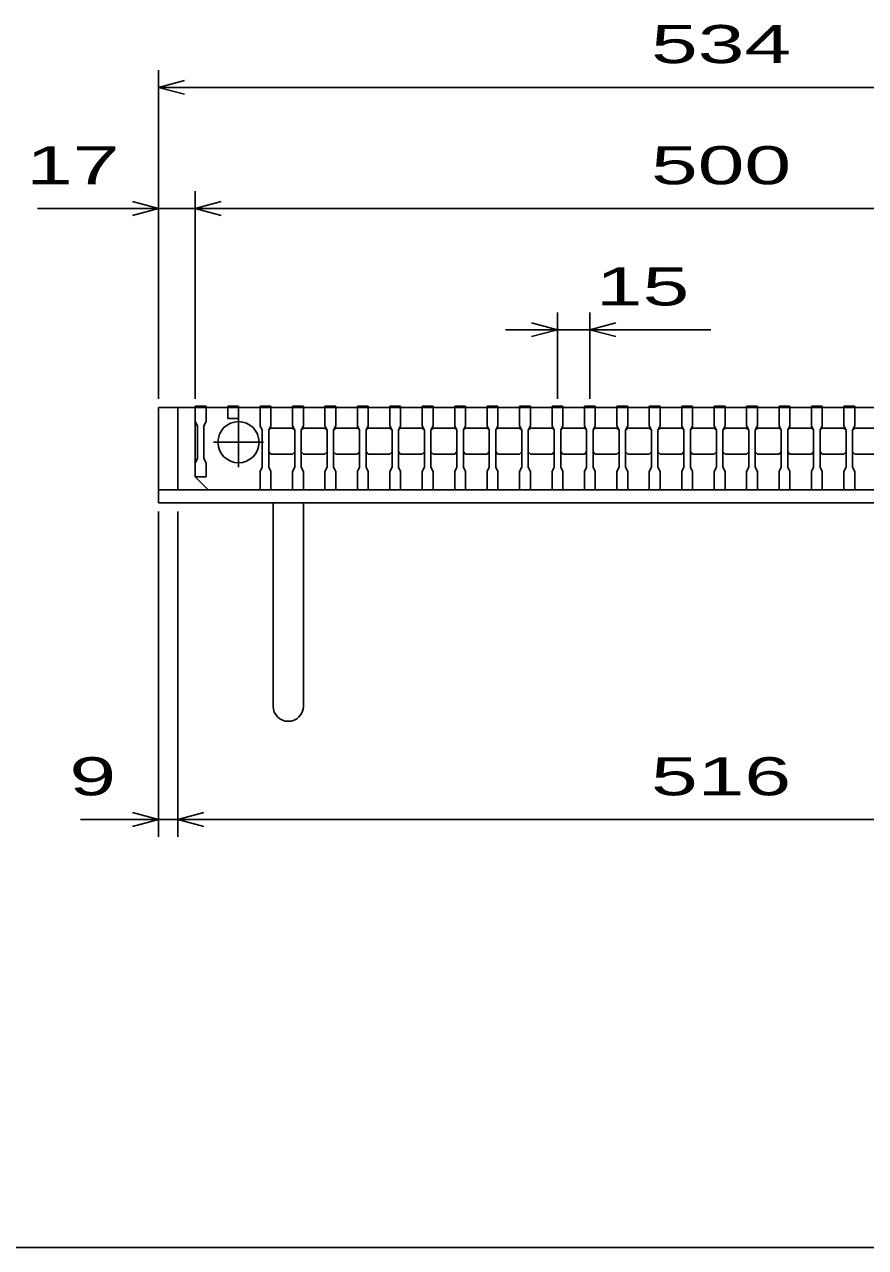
# Model space of a CAD drawing. Units: millimetres, scale not verified. Extents: x -1456 to 1389, y -1026 to 839.
# Drawn here: x -1062 to -673, y -921 to -356 of the extents above; entities that cross this region are included whole.
import ezdxf
from ezdxf.enums import TextEntityAlignment as Align

# ---------------------------------------------------------------- set-up
doc = ezdxf.new("R2010")
doc.units = ezdxf.units.MM
doc.header["$LTSCALE"] = 8
for name, color, linetype, lineweight in [('0_2', 150, 'Continuous', 25), ('16', 3, 'Continuous', 25), ('19', 6, 'Continuous', 25), ('22', 4, 'Continuous', 25)]:
    doc.layers.add(name, color=color, linetype=linetype, lineweight=lineweight)
doc.styles.add('ベクトル', font='')
doc.styles.get('ベクトル').set_extended_font_data('ベクトル')

msp = doc.modelspace()

# ---------------------------------------------------------------- linework, layer by layer
at = {"layer": '0_2'}
msp.add_line((1388.8, -921.2), (-1379.2, -921.2), dxfattribs=at)
at = {"layer": '16'}
for p, q in [((-983, -533), (-983, -532.3)), ((-983, -532.3), (-978, -532.3)), ((-983, -533), (-983, -539.5)), ((-978, -533), (-983, -533)), ((-983, -533), (-983, -565)), ((-983, -533), (-483, -533)), ((-979, -533), (-954, -533)), ((-978, -532.3), (-978, -533)), ((-978, -539.5), (-978, -533)), ((-968, -533), (-968, -532.3)), ((-968, -532.3), (-963, -532.3)), ((-968, -533), (-968, -538)), ((-963, -533), (-968, -533)), ((-963, -532.3), (-963, -533)), ((-963, -538), (-963, -533)), ((-953, -533), (-953, -532.3)), ((-953, -532.3), (-948, -532.3)), ((-953, -533), (-953, -541.5)), ((-948, -533), (-953, -533)), ((-948, -532.3), (-948, -533)), ((-948, -541.5), (-948, -533)), ((-938, -533), (-938, -532.3)), ((-938, -532.3), (-933, -532.3)), ((-938, -533), (-938, -541.5)), ((-933, -533), (-938, -533)), ((-933, -532.3), (-933, -533)), ((-933, -541.5), (-933, -533)), ((-923, -533), (-923, -532.3)), ((-923, -532.3), (-918, -532.3)), ((-923, -533), (-923, -541.5)), ((-918, -533), (-923, -533)), ((-918, -532.3), (-918, -533)), ((-918, -541.5), (-918, -533)), ((-908, -533), (-908, -532.3)), ((-908, -532.3), (-903, -532.3)), ((-908, -533), (-908, -541.5)), ((-903, -533), (-908, -533)), ((-903, -532.3), (-903, -533)), ((-903, -541.5), (-903, -533)), ((-893, -533), (-893, -532.3)), ((-893, -532.3), (-888, -532.3)), ((-893, -533), (-893, -541.5)), ((-888, -533), (-893, -533)), ((-888, -532.3), (-888, -533)), ((-888, -541.5), (-888, -533)), ((-878, -533), (-878, -532.3)), ((-878, -532.3), (-873, -532.3)), ((-878, -533), (-878, -541.5)), ((-873, -533), (-878, -533)), ((-873, -532.3), (-873, -533)), ((-873, -541.5), (-873, -533)), ((-863, -533), (-863, -532.3)), ((-863, -532.3), (-858, -532.3)), ((-863, -533), (-863, -541.5)), ((-858, -533), (-863, -533)), ((-858, -532.3), (-858, -533)), ((-858, -541.5), (-858, -533)), ((-848, -533), (-848, -532.3)), ((-848, -532.3), (-843, -532.3)), ((-848, -533), (-848, -541.5)), ((-843, -533), (-848, -533)), ((-843, -532.3), (-843, -533)), ((-843, -541.5), (-843, -533)), ((-833, -533), (-833, -532.3)), ((-833, -532.3), (-828, -532.3)), ((-833, -533), (-833, -541.5)), ((-828, -533), (-833, -533)), ((-828, -532.3), (-828, -533)), ((-828, -541.5), (-828, -533)), ((-818, -533), (-818, -532.3)), ((-818, -532.3), (-813, -532.3)), ((-818, -533), (-818, -541.5)), ((-813, -533), (-818, -533)), ((-813, -532.3), (-813, -533)), ((-813, -541.5), (-813, -533)), ((-803, -533), (-803, -532.3)), ((-803, -532.3), (-798, -532.3)), ((-803, -533), (-803, -541.5)), ((-798, -533), (-803, -533)), ((-798, -532.3), (-798, -533)), ((-798, -541.5), (-798, -533)), ((-788, -533), (-788, -532.3)), ((-788, -532.3), (-783, -532.3)), ((-788, -533), (-788, -541.5)), ((-783, -533), (-788, -533)), ((-783, -532.3), (-783, -533)), ((-783, -541.5), (-783, -533)), ((-773, -533), (-773, -532.3)), ((-773, -532.3), (-768, -532.3)), ((-773, -533), (-773, -541.5)), ((-768, -533), (-773, -533)), ((-768, -532.3), (-768, -533)), ((-768, -541.5), (-768, -533)), ((-758, -533), (-758, -532.3)), ((-758, -532.3), (-753, -532.3)), ((-758, -533), (-758, -541.5)), ((-753, -533), (-758, -533)), ((-753, -532.3), (-753, -533)), ((-753, -541.5), (-753, -533)), ((-743, -533), (-743, -532.3)), ((-743, -532.3), (-738, -532.3)), ((-743, -533), (-743, -541.5)), ((-738, -533), (-743, -533)), ((-738, -532.3), (-738, -533)), ((-738, -541.5), (-738, -533)), ((-728, -533), (-728, -532.3)), ((-728, -532.3), (-723, -532.3)), ((-728, -533), (-728, -541.5)), ((-723, -533), (-728, -533)), ((-723, -532.3), (-723, -533)), ((-723, -541.5), (-723, -533)), ((-713, -533), (-713, -532.3)), ((-713, -532.3), (-708, -532.3)), ((-713, -533), (-713, -541.5)), ((-708, -533), (-713, -533)), ((-708, -532.3), (-708, -533)), ((-708, -541.5), (-708, -533)), ((-698, -533), (-698, -532.3)), ((-698, -532.3), (-693, -532.3)), ((-698, -533), (-698, -541.5)), ((-693, -533), (-698, -533)), ((-693, -532.3), (-693, -533)), ((-693, -541.5), (-693, -533)), ((-683, -533), (-683, -532.3)), ((-683, -532.3), (-678, -532.3)), ((-683, -533), (-683, -541.5)), ((-678, -533), (-683, -533)), ((-678, -532.3), (-678, -533)), ((-678, -541.5), (-678, -533)), ((-983, -539.5), (-982, -541.5)), ((-982, -541.5), (-982, -556.5)), ((-979, -541.5), (-978, -539.5)), ((-979, -556.5), (-979, -541.5)), ((-968, -538), (-963, -538)), ((-963, -537.5), (-963, -560.5)), ((-953, -541.5), (-952, -543.5)), ((-949, -543.5), (-948, -541.5)), ((-949, -543.5), (-948, -542.5)), ((-948, -542.5), (-938, -542.5)), ((-938, -541.5), (-937, -543.5)), ((-938, -542.5), (-937, -543.5)), ((-934, -543.5), (-933, -541.5)), ((-934, -543.5), (-933, -542.5)), ((-933, -542.5), (-923, -542.5)), ((-923, -541.5), (-922, -543.5)), ((-923, -542.5), (-922, -543.5)), ((-919, -543.5), (-918, -541.5)), ((-919, -543.5), (-918, -542.5)), ((-918, -542.5), (-908, -542.5)), ((-908, -541.5), (-907, -543.5)), ((-908, -542.5), (-907, -543.5)), ((-904, -543.5), (-903, -541.5)), ((-904, -543.5), (-903, -542.5)), ((-903, -542.5), (-893, -542.5)), ((-893, -541.5), (-892, -543.5)), ((-893, -542.5), (-892, -543.5)), ((-889, -543.5), (-888, -541.5)), ((-889, -543.5), (-888, -542.5)), ((-888, -542.5), (-878, -542.5)), ((-878, -541.5), (-877, -543.5)), ((-878, -542.5), (-877, -543.5)), ((-874, -543.5), (-873, -541.5)), ((-874, -543.5), (-873, -542.5)), ((-873, -542.5), (-863, -542.5)), ((-863, -541.5), (-862, -543.5)), ((-863, -542.5), (-862, -543.5)), ((-859, -543.5), (-858, -541.5)), ((-859, -543.5), (-858, -542.5)), ((-858, -542.5), (-848, -542.5)), ((-848, -541.5), (-847, -543.5)), ((-848, -542.5), (-847, -543.5)), ((-844, -543.5), (-843, -541.5)), ((-844, -543.5), (-843, -542.5)), ((-843, -542.5), (-833, -542.5)), ((-833, -541.5), (-832, -543.5)), ((-833, -542.5), (-832, -543.5)), ((-829, -543.5), (-828, -541.5)), ((-829, -543.5), (-828, -542.5)), ((-828, -542.5), (-818, -542.5)), ((-818, -541.5), (-817, -543.5)), ((-818, -542.5), (-817, -543.5)), ((-814, -543.5), (-813, -541.5)), ((-814, -543.5), (-813, -542.5)), ((-813, -542.5), (-803, -542.5)), ((-803, -541.5), (-802, -543.5)), ((-803, -542.5), (-802, -543.5)), ((-799, -543.5), (-798, -541.5)), ((-799, -543.5), (-798, -542.5)), ((-798, -542.5), (-788, -542.5)), ((-788, -541.5), (-787, -543.5)), ((-788, -542.5), (-787, -543.5)), ((-784, -543.5), (-783, -541.5)), ((-784, -543.5), (-783, -542.5)), ((-783, -542.5), (-773, -542.5)), ((-773, -541.5), (-772, -543.5)), ((-773, -542.5), (-772, -543.5)), ((-769, -543.5), (-768, -541.5)), ((-769, -543.5), (-768, -542.5)), ((-768, -542.5), (-758, -542.5)), ((-758, -541.5), (-757, -543.5)), ((-758, -542.5), (-757, -543.5)), ((-754, -543.5), (-753, -541.5)), ((-754, -543.5), (-753, -542.5)), ((-753, -542.5), (-743, -542.5)), ((-743, -541.5), (-742, -543.5)), ((-743, -542.5), (-742, -543.5)), ((-739, -543.5), (-738, -541.5)), ((-739, -543.5), (-738, -542.5)), ((-738, -542.5), (-728, -542.5)), ((-728, -541.5), (-727, -543.5)), ((-728, -542.5), (-727, -543.5)), ((-724, -543.5), (-723, -541.5)), ((-724, -543.5), (-723, -542.5)), ((-723, -542.5), (-713, -542.5)), ((-713, -541.5), (-712, -543.5)), ((-713, -542.5), (-712, -543.5)), ((-709, -543.5), (-708, -541.5)), ((-709, -543.5), (-708, -542.5)), ((-708, -542.5), (-698, -542.5)), ((-698, -541.5), (-697, -543.5)), ((-698, -542.5), (-697, -543.5)), ((-694, -543.5), (-693, -541.5)), ((-694, -543.5), (-693, -542.5)), ((-693, -542.5), (-683, -542.5)), ((-683, -541.5), (-682, -543.5)), ((-683, -542.5), (-682, -543.5)), ((-679, -543.5), (-678, -541.5)), ((-679, -543.5), (-678, -542.5)), ((-678, -542.5), (-668, -542.5)), ((-952, -543.5), (-952, -560.5)), ((-949, -560.5), (-949, -543.5)), ((-937, -543.5), (-937, -560.5)), ((-934, -560.5), (-934, -543.5)), ((-922, -543.5), (-922, -560.5)), ((-919, -560.5), (-919, -543.5)), ((-907, -543.5), (-907, -560.5)), ((-904, -560.5), (-904, -543.5)), ((-892, -543.5), (-892, -560.5)), ((-889, -560.5), (-889, -543.5)), ((-877, -543.5), (-877, -560.5)), ((-874, -560.5), (-874, -543.5)), ((-862, -543.5), (-862, -560.5)), ((-859, -560.5), (-859, -543.5)), ((-847, -543.5), (-847, -560.5)), ((-844, -560.5), (-844, -543.5)), ((-832, -543.5), (-832, -560.5)), ((-829, -560.5), (-829, -543.5)), ((-817, -543.5), (-817, -560.5)), ((-814, -560.5), (-814, -543.5)), ((-802, -543.5), (-802, -560.5)), ((-799, -560.5), (-799, -543.5)), ((-787, -543.5), (-787, -560.5)), ((-784, -560.5), (-784, -543.5)), ((-772, -543.5), (-772, -560.5)), ((-769, -560.5), (-769, -543.5)), ((-757, -543.5), (-757, -560.5)), ((-754, -560.5), (-754, -543.5)), ((-742, -543.5), (-742, -560.5)), ((-739, -560.5), (-739, -543.5)), ((-727, -543.5), (-727, -560.5)), ((-724, -560.5), (-724, -543.5)), ((-712, -543.5), (-712, -560.5)), ((-709, -560.5), (-709, -543.5)), ((-697, -543.5), (-697, -560.5)), ((-694, -560.5), (-694, -543.5)), ((-682, -543.5), (-682, -560.5)), ((-679, -560.5), (-679, -543.5)), ((-974.5, -549), (-951.5, -549)), ((-948, -554.5), (-949, -553.5)), ((-937, -553.5), (-938, -554.5)), ((-933, -554.5), (-934, -553.5)), ((-922, -553.5), (-923, -554.5)), ((-918, -554.5), (-919, -553.5)), ((-907, -553.5), (-908, -554.5)), ((-903, -554.5), (-904, -553.5)), ((-892, -553.5), (-893, -554.5)), ((-888, -554.5), (-889, -553.5)), ((-877, -553.5), (-878, -554.5)), ((-873, -554.5), (-874, -553.5)), ((-862, -553.5), (-863, -554.5)), ((-858, -554.5), (-859, -553.5)), ((-847, -553.5), (-848, -554.5)), ((-843, -554.5), (-844, -553.5)), ((-832, -553.5), (-833, -554.5)), ((-828, -554.5), (-829, -553.5)), ((-817, -553.5), (-818, -554.5)), ((-813, -554.5), (-814, -553.5)), ((-802, -553.5), (-803, -554.5)), ((-798, -554.5), (-799, -553.5)), ((-787, -553.5), (-788, -554.5)), ((-783, -554.5), (-784, -553.5)), ((-772, -553.5), (-773, -554.5)), ((-768, -554.5), (-769, -553.5)), ((-757, -553.5), (-758, -554.5)), ((-753, -554.5), (-754, -553.5)), ((-742, -553.5), (-743, -554.5)), ((-738, -554.5), (-739, -553.5)), ((-727, -553.5), (-728, -554.5)), ((-723, -554.5), (-724, -553.5)), ((-712, -553.5), (-713, -554.5)), ((-708, -554.5), (-709, -553.5)), ((-697, -553.5), (-698, -554.5)), ((-693, -554.5), (-694, -553.5)), ((-682, -553.5), (-683, -554.5)), ((-678, -554.5), (-679, -553.5)), ((-982, -556.5), (-983, -558.5)), ((-983, -558.5), (-983, -565)), ((-978, -558.5), (-979, -556.5)), ((-978, -565), (-978, -558.5)), ((-938, -554.5), (-948, -554.5)), ((-923, -554.5), (-933, -554.5)), ((-908, -554.5), (-918, -554.5)), ((-893, -554.5), (-903, -554.5)), ((-878, -554.5), (-888, -554.5)), ((-863, -554.5), (-873, -554.5)), ((-848, -554.5), (-858, -554.5)), ((-833, -554.5), (-843, -554.5)), ((-818, -554.5), (-828, -554.5)), ((-803, -554.5), (-813, -554.5)), ((-788, -554.5), (-798, -554.5)), ((-773, -554.5), (-783, -554.5)), ((-758, -554.5), (-768, -554.5)), ((-743, -554.5), (-753, -554.5)), ((-728, -554.5), (-738, -554.5)), ((-713, -554.5), (-723, -554.5)), ((-698, -554.5), (-708, -554.5)), ((-683, -554.5), (-693, -554.5)), ((-668, -554.5), (-678, -554.5)), ((-983, -565), (-978, -565)), ((-983, -565), (-977, -571)), ((-952, -560.5), (-953, -562.5)), ((-953, -562.5), (-953, -571)), ((-948, -562.5), (-949, -560.5)), ((-948, -571), (-948, -562.5)), ((-937, -560.5), (-938, -562.5)), ((-938, -562.5), (-938, -571)), ((-933, -562.5), (-934, -560.5)), ((-933, -571), (-933, -562.5)), ((-922, -560.5), (-923, -562.5)), ((-923, -562.5), (-923, -571)), ((-918, -562.5), (-919, -560.5)), ((-918, -571), (-918, -562.5)), ((-907, -560.5), (-908, -562.5)), ((-908, -562.5), (-908, -571)), ((-903, -562.5), (-904, -560.5)), ((-903, -571), (-903, -562.5)), ((-892, -560.5), (-893, -562.5)), ((-893, -562.5), (-893, -571)), ((-888, -562.5), (-889, -560.5)), ((-888, -571), (-888, -562.5)), ((-877, -560.5), (-878, -562.5)), ((-878, -562.5), (-878, -571)), ((-873, -562.5), (-874, -560.5)), ((-873, -571), (-873, -562.5)), ((-862, -560.5), (-863, -562.5)), ((-863, -562.5), (-863, -571)), ((-858, -562.5), (-859, -560.5)), ((-858, -571), (-858, -562.5)), ((-847, -560.5), (-848, -562.5)), ((-848, -562.5), (-848, -571)), ((-843, -562.5), (-844, -560.5)), ((-843, -571), (-843, -562.5)), ((-832, -560.5), (-833, -562.5)), ((-833, -562.5), (-833, -571)), ((-828, -562.5), (-829, -560.5)), ((-828, -571), (-828, -562.5)), ((-817, -560.5), (-818, -562.5)), ((-818, -562.5), (-818, -571)), ((-813, -562.5), (-814, -560.5)), ((-813, -571), (-813, -562.5)), ((-802, -560.5), (-803, -562.5)), ((-803, -562.5), (-803, -571)), ((-798, -562.5), (-799, -560.5)), ((-798, -571), (-798, -562.5)), ((-787, -560.5), (-788, -562.5)), ((-788, -562.5), (-788, -571)), ((-783, -562.5), (-784, -560.5)), ((-783, -571), (-783, -562.5)), ((-772, -560.5), (-773, -562.5)), ((-773, -562.5), (-773, -571)), ((-768, -562.5), (-769, -560.5)), ((-768, -571), (-768, -562.5)), ((-757, -560.5), (-758, -562.5)), ((-758, -562.5), (-758, -571)), ((-753, -562.5), (-754, -560.5)), ((-753, -571), (-753, -562.5)), ((-742, -560.5), (-743, -562.5)), ((-743, -562.5), (-743, -571)), ((-738, -562.5), (-739, -560.5)), ((-738, -571), (-738, -562.5)), ((-727, -560.5), (-728, -562.5)), ((-728, -562.5), (-728, -571)), ((-723, -562.5), (-724, -560.5)), ((-723, -571), (-723, -562.5)), ((-712, -560.5), (-713, -562.5)), ((-713, -562.5), (-713, -571)), ((-708, -562.5), (-709, -560.5)), ((-708, -571), (-708, -562.5)), ((-697, -560.5), (-698, -562.5)), ((-698, -562.5), (-698, -571)), ((-693, -562.5), (-694, -560.5)), ((-693, -571), (-693, -562.5)), ((-682, -560.5), (-683, -562.5)), ((-683, -562.5), (-683, -571)), ((-678, -562.5), (-679, -560.5)), ((-678, -571), (-678, -562.5)), ((-977, -571), (-483, -571)), ((-953, -571), (-948, -571)), ((-938, -571), (-933, -571)), ((-923, -571), (-918, -571)), ((-908, -571), (-903, -571)), ((-893, -571), (-888, -571)), ((-878, -571), (-873, -571)), ((-863, -571), (-858, -571)), ((-848, -571), (-843, -571)), ((-833, -571), (-828, -571)), ((-818, -571), (-813, -571)), ((-803, -571), (-798, -571)), ((-788, -571), (-783, -571)), ((-773, -571), (-768, -571)), ((-758, -571), (-753, -571)), ((-743, -571), (-738, -571)), ((-728, -571), (-723, -571)), ((-713, -571), (-708, -571)), ((-698, -571), (-693, -571)), ((-683, -571), (-678, -571))]:
    msp.add_line(p, q, dxfattribs=at)
msp.add_circle((-963, -549), 9.5, dxfattribs=at)
at = {"layer": '19'}
for p, q in [((-983, -533), (-1000, -533)), ((-1000, -533), (-1000, -577)), ((-991, -571), (-991, -533)), ((-991, -571), (-1000, -571)), ((-475, -571), (-991, -571)), ((-1000, -577), (-466, -577)), ((-947, -577), (-947, -671)), ((-933, -671), (-933, -577))]:
    msp.add_line(p, q, dxfattribs=at)
msp.add_arc((-940, -671), 7, 180, 0, dxfattribs=at)
at = {"layer": '22'}
for p, q in [((-1000, -529), (-1000, -377)), ((-1000, -385), (-988, -381.8)), ((-988, -388.2), (-1000, -385)), ((-1000, -385), (-466, -385)), ((-1000, -529), (-1000, -433)), ((-983, -529), (-983, -433)), ((-1000, -441), (-1012, -437.8)), ((-983, -441), (-971, -437.8)), ((-1056, -441), (-1000, -441)), ((-1012, -444.2), (-1000, -441)), ((-1000, -441), (-983, -441)), ((-971, -444.2), (-983, -441)), ((-983, -441), (-483, -441)), ((-815.5, -529), (-815.5, -489)), ((-800.5, -489), (-800.5, -529)), ((-815.5, -497), (-839.5, -497)), ((-815.5, -497), (-827.5, -493.8)), ((-827.5, -500.2), (-815.5, -497)), ((-815.5, -497), (-800.5, -497)), ((-800.5, -497), (-788.5, -493.8)), ((-788.5, -500.2), (-800.5, -497)), ((-800.5, -497), (-744.5, -497)), ((-1000, -731.4), (-1000, -581)), ((-991, -731.4), (-991, -581)), ((-1036, -723.4), (-1000, -723.4)), ((-1000, -723.4), (-1012, -720.2)), ((-1012, -726.6), (-1000, -723.4)), ((-1000, -723.4), (-991, -723.4)), ((-991, -723.4), (-979, -720.2)), ((-979, -726.6), (-991, -723.4)), ((-991, -723.4), (-475, -723.4))]:
    msp.add_line(p, q, dxfattribs=at)

# ---------------------------------------------------------------- texts
at = {"layer": '22', "color": 2, "style": 'ベクトル', "width": 1.65}
for s, p in [(' 534 ', (-783, -365)), (' 17 ', (-1072, -421)), (' 500 ', (-783, -421)), (' 15 ', (-808.5, -477)), (' 9 ', (-1052, -703.4)), (' 516 ', (-783, -703.4))]:
    msp.add_text(s, height=17.6, dxfattribs=at).set_placement(p, align=Align.MIDDLE_LEFT)

doc.saveas('drawing.dxf')
